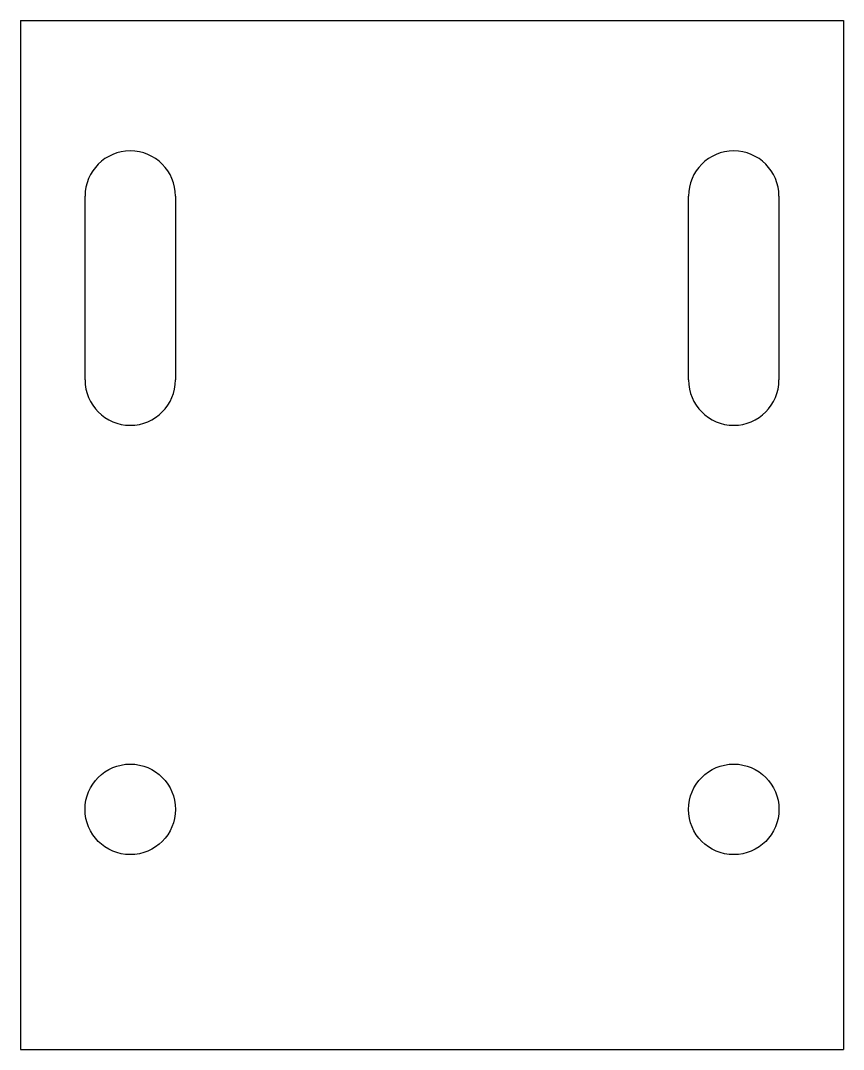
# Model space of a CAD drawing. Header units: millimetres. Extents: x -30 to 30, y -37.5 to 37.5.
import ezdxf

# ---------------------------------------------------------------- set-up
doc = ezdxf.new("R2010")
doc.units = ezdxf.units.MM

msp = doc.modelspace()

# ---------------------------------------------------------------- linework, layer by layer
for p, q in [((-30, 37.5, 4), (30, 37.5, 4)), ((-30, 37.5, 4), (-30, -37.5, 4)), ((30, 37.5, 4), (30, -37.5, 4)), ((-25.3, 11.3, 4), (-25.3, 24.7, 4)), ((-18.7, 24.7, 4), (-18.7, 11.3, 4)), ((18.7, 11.3, 4), (18.7, 24.7, 4)), ((25.3, 24.7, 4), (25.3, 11.3, 4)), ((-30, -37.5, 4), (30, -37.5, 4))]:
    msp.add_line(p, q)
for centre in [(-22, -20, 4), (22, -20, 4)]:
    msp.add_circle(centre, 3.3)
for centre, start, end in [((-22, 24.7, 4), 0, 180), ((22, 24.7, 4), 0, 180), ((-22, 11.3, 4), 180, 360), ((22, 11.3, 4), 180, 360)]:
    msp.add_arc(centre, 3.3, start, end)

doc.saveas('drawing.dxf')
